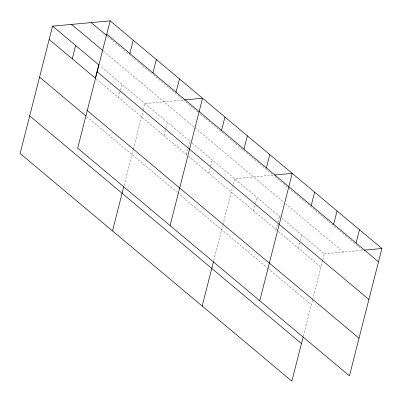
<?xml version="1.0" encoding="UTF-8"?>
<svg xmlns="http://www.w3.org/2000/svg" width="402" height="402" viewBox="0 0 402 402"><rect width="100%" height="100%" fill="white"/><g stroke="black" fill="none" stroke-linecap="round" stroke-linejoin="round"><path stroke-width="0.3" stroke-dasharray="2.01 1.51" d="M118.459 97.54L120.158 90.872M120.314 90.264L121.856 84.204M124.092 185.402L133.203 149.66M133.358 149.052L143.258 110.223M143.413 109.615L144.956 103.555L183.538 100.003M163.976 135.675L165.679 129.007M165.83 128.399L167.378 122.334M186.397 154.458L188.096 147.785M188.252 147.182L189.799 141.117L99.721 65.657M208.819 173.237L210.517 166.569M210.673 165.961L212.216 159.901M213.774 260.531L222.733 225.396M222.884 224.788L232.627 186.563M233.245 184.141L234.637 178.684L273.219 175.131L199.754 113.59M253.657 210.804L255.355 204.136M255.511 203.528L257.059 197.462M276.079 229.582L277.777 222.914M277.933 222.311L279.475 216.246M298.5 248.366L299.887 242.908M300.505 240.486L301.897 235.029M303.299 336.263L312.409 300.52M312.565 299.917L322.62 260.481M322.771 259.873L324.319 253.808L281.862 218.246M324.319 253.808L362.895 250.255L274.174 175.93M107.5 36.306L197.849 111.992M103.324 51.009L194.488 127.379M194.965 127.781L283.691 202.105M285.601 203.708L343.318 252.059M192.181 143.117L281.385 217.844M96.319 78.998L187.829 155.654M188.307 156.056L277.988 231.185M278.46 231.582L320.917 267.149M86.731 116.62L176.81 192.081M177.759 192.88L267.441 268.003M267.918 268.405L311.329 304.771"/><path stroke-width="0.6" d="M110.143 20.849L77.681 148.192L349.438 375.85L381.9 248.506L110.143 20.849L52.561 26.15L20.1 153.494L291.857 381.151L303.148 336.871M72.26 58.838L75.656 45.501M129.841 53.536L133.243 40.2M112.5 230.899L123.786 186.613M152.941 72.888L156.343 59.551M176.041 92.239L179.438 78.903M170.081 225.592L202.538 98.254L184.764 99.887M221.557 130.374L224.959 117.032M202.176 306.028L213.467 261.742M243.979 149.152L247.381 135.816M266.4 167.935L269.797 154.599M259.762 300.721L292.219 173.378L274.445 175.016M311.238 205.502L314.64 192.161M333.66 224.281L337.062 210.944M356.082 243.064L359.478 229.723M364.122 250.144L381.9 248.506M106.741 34.185L378.498 261.848M91.138 22.597L106.54 35.497M71.561 24.401L102.842 50.602M52.561 26.15L98.756 64.853L95.359 78.189L49.16 39.486M97.153 71.807L368.91 299.47M87.274 110.57L359.031 338.228M39.572 77.109L85.767 115.811M29.688 115.871L301.45 343.534"/></g></svg>
